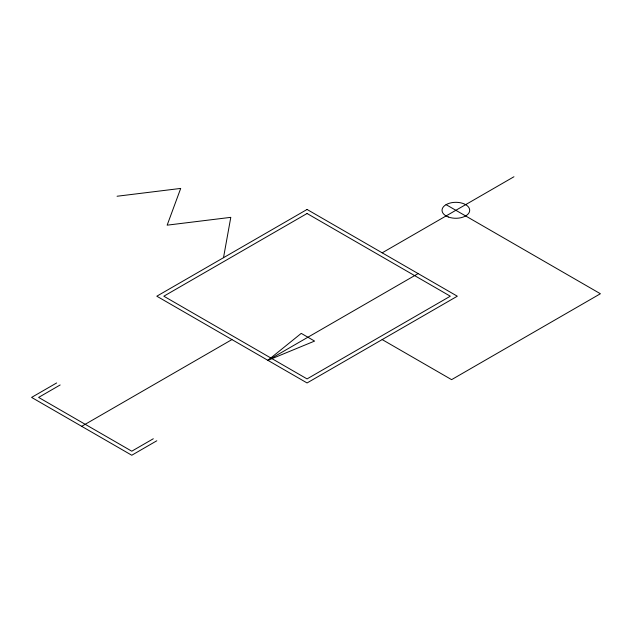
<?xml version="1.0" encoding="UTF-8"?>
<svg xmlns="http://www.w3.org/2000/svg" width="632" height="632" viewBox="0 0 632 632"><rect width="100%" height="100%" fill="white"/><g stroke="black" fill="none" stroke-linecap="round" stroke-linejoin="round"><path stroke-width="0.95" d="M223.507 257.698L230.791 217.345L167.156 225.166L180.705 188.423L117.07 196.244M267.889 360.335L301.235 333.38L314.578 341.083L267.889 360.335L418.139 273.585M56.643 382.953L31.6 397.41L131.772 455.245L156.807 440.781M60.151 384.975L38.615 397.41L131.772 451.193L153.307 438.758M81.686 426.324L231.936 339.582M382.186 252.832L513.95 176.755M446.081 204.65L600.4 293.746L451.603 379.65L382.186 339.582M307.065 209.461L156.807 296.203L307.065 382.953L457.315 296.203L307.065 209.461M307.065 213.505L163.822 296.203L307.065 378.908L450.3 296.203L307.065 213.505M448.301 216.981A13.833 7.987 0 0 0 469.679 210.733A13.833 7.987 0 0 0 449.613 203.172A13.833 7.987 0 0 0 448.301 216.981"/></g></svg>
